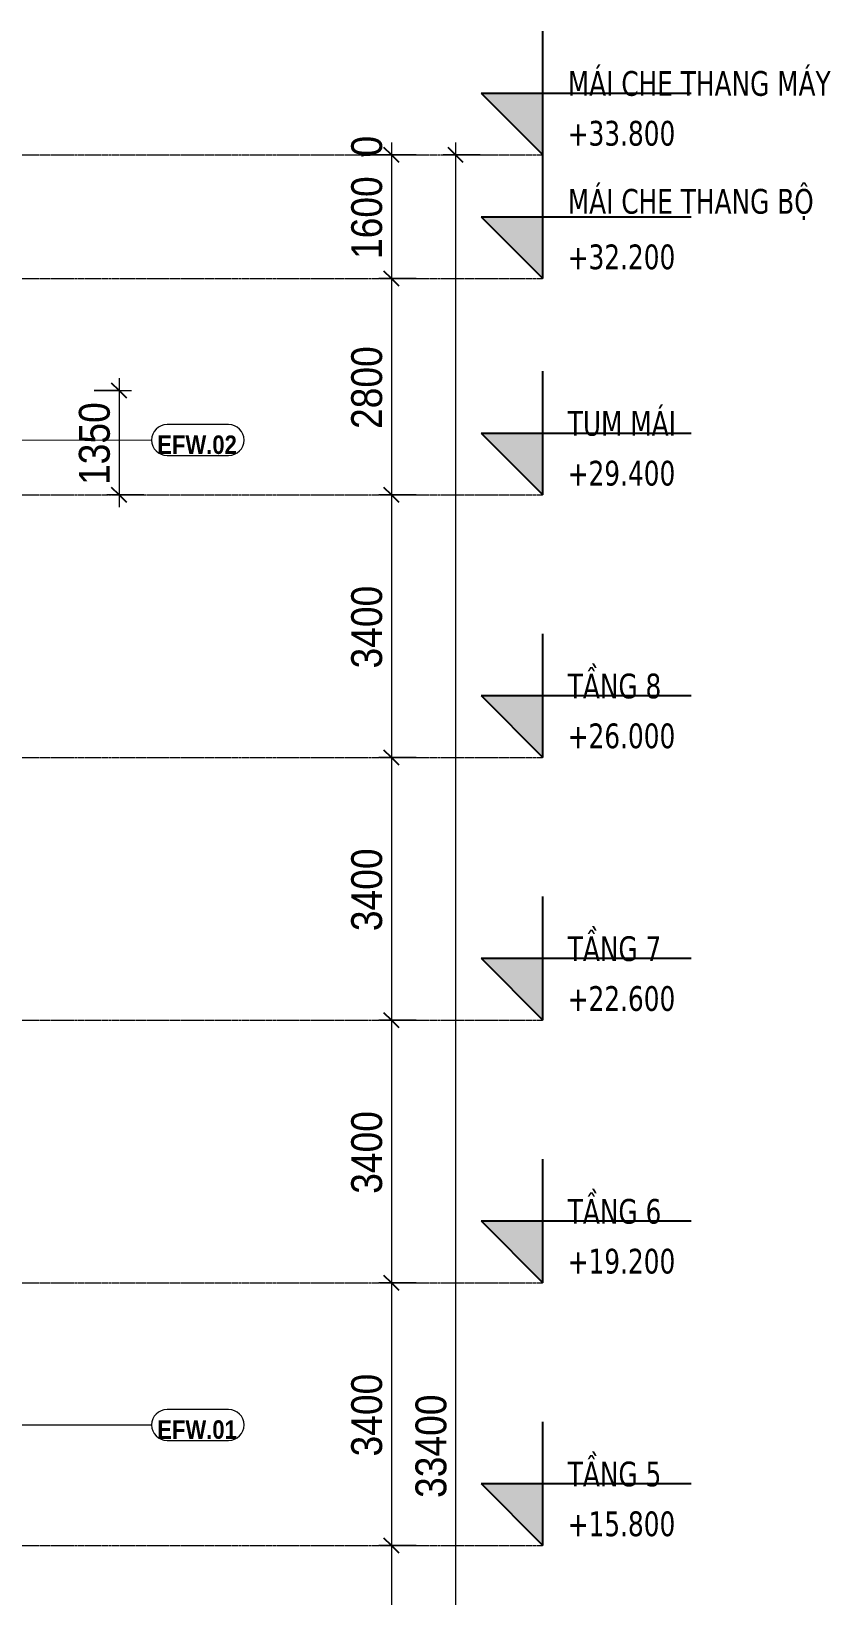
# Model space of a CAD drawing. Header units: millimetres. Extents: x -134153 to 99383, y -5233 to 35400.
# Drawn here: x 89035 to 99383, y 15149 to 35400 of the extents above; entities that cross this region are included whole.
import ezdxf

# ---------------------------------------------------------------- set-up
doc = ezdxf.new("R2010")
doc.units = ezdxf.units.MM
doc.linetypes.add('Centre', pattern=[31.75, 6.35, -4.7625, 15.875, -4.7625])
for name, color, linetype, lineweight in [('A-ANNO-DIMS', 211, 'Continuous', 9), ('A-ANNO-DIMS-160', 211, 'Continuous', 9), ('A-FLOR-LEVL', 51, 'Continuous', 9), ('A-FLOR-LEVL-1', 51, 'Continuous', 25), ('A-FLOR-LEVL-2', 51, 'Centre', 9), ('A-WALL-IDEN', 211, 'Continuous', 9)]:
    doc.layers.add(name, color=color, linetype=linetype, lineweight=lineweight)
doc.styles.add('Arial_B', font='arialbd_0.ttf', dxfattribs={"width": 0.85, "height": 240})
doc.styles.add('Tahoma_B', font='tahomabd_0.ttf', dxfattribs={"width": 0.85, "height": 320})
doc.styles.add('UTM Avo', font='UTM Avo.ttf', dxfattribs={"width": 0.9, "height": 400})
doc.dimstyles.new('1_Dim_chi_tiet_2_5', dxfattribs={"dimscale": 304.8, "dimtxt": 399.720379, "dimasz": 0.629921, "dimexe": 0.524934, "dimexo": 0.0625, "dimgap": 0.052493, "dimtad": 1, "dimdec": 0, "dimrnd": 5, "dimzin": 0, "dimdsep": 46, "dimtxsty": 'UTM Avo', "dimblk1": 'OBLIQUE', "dimblk2": 'OBLIQUE', "dimsah": 1, "dimcen": 0.09, "dimdle": 0.524934, "dimazin": 0, "dimtfac": 1, "dimtdec": 4, "dimtix": 1, "dimtmove": 0, "dimatfit": 3, "dimfxl": 1.049869, "dimfxlon": 1, "dimtvp": 1, "dimtolj": 1, "dimtzin": 0, "dimarcsym": 2})
doc.dimstyles.new('1_Dim_chi_tiet_2_5_1', dxfattribs={"dimscale": 304.8, "dimtxt": 399.720379, "dimasz": 0.629921, "dimexe": 0.524934, "dimexo": 0.0625, "dimgap": 0.052493, "dimtad": 1, "dimdec": 0, "dimrnd": 5, "dimzin": 0, "dimdsep": 46, "dimtxsty": 'UTM Avo', "dimblk1": 'OBLIQUE', "dimblk2": 'OBLIQUE', "dimsah": 1, "dimcen": 0.09, "dimdle": 0.524934, "dimazin": 0, "dimtfac": 1, "dimtdec": 4, "dimtix": 1, "dimtmove": 1, "dimatfit": 3, "dimfxl": 1.049869, "dimfxlon": 1, "dimtvp": 1, "dimtolj": 1, "dimtzin": 0, "dimarcsym": 2})

# ---------------------------------------------------------------- blocks, each defined once
blk = doc.blocks.new('Level - CAO ĐỘ LEVEL-350587-TKCS_MẶT ĐỨNG HƯỚNG NAM')
at = {"layer": 'A-FLOR-LEVL'}
blk.add_hatch(color=256, dxfattribs=at).paths.add_polyline_path([(134152.564287, 3000), (134152.564287, 2200), (133352.564287, 3000)])
at = {"layer": 'A-FLOR-LEVL-1'}
for p, q in [((134152.564287, 2200), (134152.564287, 3800)), ((133352.564287, 3000), (134152.564287, 2200)), ((133352.564287, 3000), (136072.564287, 3000))]:
    blk.add_line(p, q, dxfattribs=at)
blk = doc.blocks.new('CTL_WALL TAG NO MARK - 10-2062273-TKCS_MẶT ĐỨNG HƯỚNG NAM')
at = {"layer": 'A-WALL-IDEN'}
for p, q in [((31780, 30252), (30983, 30252)), ((30983, 29852), (31780, 29852))]:
    blk.add_line(p, q, dxfattribs=at)
for centre, start, end in [((30983, 30052), 90, 270), ((31780, 30052), 270, 90)]:
    blk.add_arc(centre, 200, start, end, dxfattribs=at)
blk = doc.blocks.new('DIMBLOCK75-TKCS_MẶT ĐỨNG HƯỚNG NAM')
at = {"layer": 'A-ANNO-DIMS-160', "lineweight": 25}
for p, q in [((90171, 30750), (90075, 30846)), ((90171, 30750), (90267, 30654)), ((90171, 29400), (90075, 29496)), ((90171, 29400), (90267, 29304))]:
    blk.add_line(p, q, dxfattribs=at)
at = {"layer": 'A-ANNO-DIMS-160'}
for p, q in [((90171, 30910), (90171, 29240)), ((89851, 30750), (90331, 30750)), ((90171, 30750), (89851, 30750)), ((90491, 29400), (90011, 29400)), ((90171, 29400), (90491, 29400))]:
    blk.add_line(p, q, dxfattribs=at)
at = {"layer": 'A-ANNO-DIMS-160', "color": 0, "insert": (89651, 29527), "char_height": 400, "width": 1314.64, "attachment_point": 1, "rotation": 90, "line_spacing_factor": 1.110334, "style": 'UTM Avo'}
blk.add_mtext('1350', dxfattribs=at)
blk = doc.blocks.new('_Oblique')
at = {"color": 0, "linetype": 'ByBlock', "lineweight": -2}
blk.add_line((-0.5, -0.5), (0.5, 0.5), dxfattribs=at)
blk = doc.blocks.new('DIMBLOCK76-TKCS_MẶT ĐỨNG HƯỚNG NAM')
at = {"layer": 'A-ANNO-DIMS-160', "lineweight": 25}
for q in [(93600, 33896), (93600, 33896), (93792, 33704), (93792, 33704)]:
    blk.add_line((93696, 33800), q, dxfattribs=at)
at = {"layer": 'A-ANNO-DIMS-160'}
for p, q in [((93696, 33960), (93696, 33800)), ((93376, 33800), (93856, 33800)), ((93696, 33800), (93376, 33800)), ((94016, 33800), (93536, 33800)), ((93696, 33800), (94016, 33800))]:
    blk.add_line(p, q, dxfattribs=at)
blk.add_ellipse((93696, 33779), major_axis=(386, 0), ratio=0.054563, start_param=1.570796, end_param=3.141593, dxfattribs=at)
at = {"layer": 'A-ANNO-DIMS-160', "color": 0, "insert": (93176, 33779), "char_height": 400, "width": 328.66, "attachment_point": 1, "rotation": 90, "line_spacing_factor": 1.110334, "style": 'UTM Avo'}
blk.add_mtext('0', dxfattribs=at)
blk = doc.blocks.new('DIMBLOCK77-TKCS_MẶT ĐỨNG HƯỚNG NAM')
at = {"layer": 'A-ANNO-DIMS-160', "lineweight": 25}
for p, q in [((93696, 33800), (93600, 33896)), ((93696, 33800), (93792, 33704)), ((93696, 32200), (93600, 32296)), ((93696, 32200), (93792, 32104))]:
    blk.add_line(p, q, dxfattribs=at)
at = {"layer": 'A-ANNO-DIMS-160'}
for p, q in [((93376, 33800), (93856, 33800)), ((93696, 33800), (93376, 33800)), ((93696, 33800), (93696, 32200)), ((94016, 32200), (93536, 32200)), ((93696, 32200), (94016, 32200))]:
    blk.add_line(p, q, dxfattribs=at)
at = {"layer": 'A-ANNO-DIMS-160', "color": 0, "insert": (93176, 32452), "char_height": 400, "width": 1314.64, "attachment_point": 1, "rotation": 90, "line_spacing_factor": 1.110334, "style": 'UTM Avo'}
blk.add_mtext('1600', dxfattribs=at)
blk = doc.blocks.new('DIMBLOCK78-TKCS_MẶT ĐỨNG HƯỚNG NAM')
at = {"layer": 'A-ANNO-DIMS-160'}
for p, q in [((94016, 32200), (93536, 32200)), ((93696, 32200), (93696, 29400)), ((93696, 32200), (94016, 32200)), ((94016, 29400), (93536, 29400)), ((93696, 29400), (94016, 29400))]:
    blk.add_line(p, q, dxfattribs=at)
at = {"layer": 'A-ANNO-DIMS-160', "lineweight": 25}
for p, q in [((93696, 32200), (93600, 32296)), ((93696, 32200), (93792, 32104)), ((93696, 29400), (93600, 29496)), ((93696, 29400), (93792, 29304))]:
    blk.add_line(p, q, dxfattribs=at)
at = {"layer": 'A-ANNO-DIMS-160', "color": 0, "insert": (93176, 30252), "char_height": 400, "width": 1314.64, "attachment_point": 1, "rotation": 90, "line_spacing_factor": 1.110334, "style": 'UTM Avo'}
blk.add_mtext('2800', dxfattribs=at)
blk = doc.blocks.new('DIMBLOCK79-TKCS_MẶT ĐỨNG HƯỚNG NAM')
at = {"layer": 'A-ANNO-DIMS-160'}
for p, q in [((94016, 29400), (93536, 29400)), ((93696, 29400), (93696, 26000)), ((93696, 29400), (94016, 29400)), ((94016, 26000), (93536, 26000)), ((93696, 26000), (94016, 26000))]:
    blk.add_line(p, q, dxfattribs=at)
at = {"layer": 'A-ANNO-DIMS-160', "lineweight": 25}
for p, q in [((93696, 29400), (93600, 29496)), ((93696, 29400), (93792, 29304)), ((93696, 26000), (93600, 26096)), ((93696, 26000), (93792, 25904))]:
    blk.add_line(p, q, dxfattribs=at)
at = {"layer": 'A-ANNO-DIMS-160', "color": 0, "insert": (93176, 27152), "char_height": 400, "width": 1314.64, "attachment_point": 1, "rotation": 90, "line_spacing_factor": 1.110334, "style": 'UTM Avo'}
blk.add_mtext('3400', dxfattribs=at)
blk = doc.blocks.new('DIMBLOCK80-TKCS_MẶT ĐỨNG HƯỚNG NAM')
at = {"layer": 'A-ANNO-DIMS-160'}
for p, q in [((94016, 26000), (93536, 26000)), ((93696, 26000), (93696, 22600)), ((93696, 26000), (94016, 26000)), ((94016, 22600), (93536, 22600)), ((93696, 22600), (94016, 22600))]:
    blk.add_line(p, q, dxfattribs=at)
at = {"layer": 'A-ANNO-DIMS-160', "lineweight": 25}
for p, q in [((93696, 26000), (93600, 26096)), ((93696, 26000), (93792, 25904)), ((93696, 22600), (93600, 22696)), ((93696, 22600), (93792, 22504))]:
    blk.add_line(p, q, dxfattribs=at)
at = {"layer": 'A-ANNO-DIMS-160', "color": 0, "insert": (93176, 23752), "char_height": 400, "width": 1314.64, "attachment_point": 1, "rotation": 90, "line_spacing_factor": 1.110334, "style": 'UTM Avo'}
blk.add_mtext('3400', dxfattribs=at)
blk = doc.blocks.new('DIMBLOCK81-TKCS_MẶT ĐỨNG HƯỚNG NAM')
at = {"layer": 'A-ANNO-DIMS-160', "lineweight": 25}
for p, q in [((93696, 22600), (93600, 22696)), ((93696, 22600), (93792, 22504)), ((93696, 19200), (93600, 19296)), ((93696, 19200), (93792, 19104))]:
    blk.add_line(p, q, dxfattribs=at)
at = {"layer": 'A-ANNO-DIMS-160'}
for p, q in [((94016, 22600), (93536, 22600)), ((93696, 22600), (93696, 19200)), ((93696, 22600), (94016, 22600)), ((94016, 19200), (93536, 19200)), ((93696, 19200), (94016, 19200))]:
    blk.add_line(p, q, dxfattribs=at)
at = {"layer": 'A-ANNO-DIMS-160', "color": 0, "insert": (93176, 20352), "char_height": 400, "width": 1314.64, "attachment_point": 1, "rotation": 90, "line_spacing_factor": 1.110334, "style": 'UTM Avo'}
blk.add_mtext('3400', dxfattribs=at)
blk = doc.blocks.new('DIMBLOCK82-TKCS_MẶT ĐỨNG HƯỚNG NAM')
at = {"layer": 'A-ANNO-DIMS-160', "lineweight": 25}
for p, q in [((93696, 19200), (93600, 19296)), ((93696, 19200), (93792, 19104)), ((93696, 15800), (93600, 15896)), ((93696, 15800), (93792, 15704))]:
    blk.add_line(p, q, dxfattribs=at)
at = {"layer": 'A-ANNO-DIMS-160'}
for p, q in [((94016, 19200), (93536, 19200)), ((93696, 19200), (93696, 15800)), ((93696, 19200), (94016, 19200)), ((94016, 15800), (93536, 15800)), ((93696, 15800), (94016, 15800))]:
    blk.add_line(p, q, dxfattribs=at)
at = {"layer": 'A-ANNO-DIMS-160', "color": 0, "insert": (93176, 16952), "char_height": 400, "width": 1314.64, "attachment_point": 1, "rotation": 90, "line_spacing_factor": 1.110334, "style": 'UTM Avo'}
blk.add_mtext('3400', dxfattribs=at)
blk = doc.blocks.new('DIMBLOCK83-TKCS_MẶT ĐỨNG HƯỚNG NAM')
at = {"layer": 'A-ANNO-DIMS-160'}
for p, q in [((94016, 15800), (93536, 15800)), ((93696, 15800), (93696, 12400)), ((93696, 15800), (94016, 15800)), ((94016, 12400), (93536, 12400)), ((93696, 12400), (94016, 12400))]:
    blk.add_line(p, q, dxfattribs=at)
at = {"layer": 'A-ANNO-DIMS-160', "lineweight": 25}
for p, q in [((93696, 15800), (93600, 15896)), ((93696, 15800), (93792, 15704)), ((93696, 12400), (93600, 12496)), ((93696, 12400), (93792, 12304))]:
    blk.add_line(p, q, dxfattribs=at)
at = {"layer": 'A-ANNO-DIMS-160', "color": 0, "insert": (93176, 13552), "char_height": 400, "width": 1314.64, "attachment_point": 1, "rotation": 90, "line_spacing_factor": 1.110334, "style": 'UTM Avo'}
blk.add_mtext('3400', dxfattribs=at)
blk = doc.blocks.new('DIMBLOCK88-TKCS_MẶT ĐỨNG HƯỚNG NAM')
at = {"layer": 'A-ANNO-DIMS-160', "lineweight": 25}
for p, q in [((94527, 33800), (94431, 33896)), ((94527, 33800), (94623, 33704)), ((94527, 400), (94431, 496)), ((94527, 400), (94623, 304))]:
    blk.add_line(p, q, dxfattribs=at)
at = {"layer": 'A-ANNO-DIMS-160'}
for p, q in [((94527, 33960), (94527, 240)), ((94847, 33800), (94367, 33800)), ((94527, 33800), (94847, 33800)), ((94847, 400), (94367, 400)), ((94527, 400), (94847, 400))]:
    blk.add_line(p, q, dxfattribs=at)
at = {"layer": 'A-ANNO-DIMS-160', "color": 0, "insert": (94008, 16415), "char_height": 400, "width": 1643.29, "attachment_point": 1, "rotation": 90, "line_spacing_factor": 1.110334, "style": 'UTM Avo'}
blk.add_mtext('33400', dxfattribs=at)

msp = doc.modelspace()

# ---------------------------------------------------------------- linework, layer by layer
at = {"layer": 'A-FLOR-LEVL-2'}
for p, q in [((-12769.4, 33800), (95658.9, 33800)), ((-12769.4, 32200), (95658.9, 32200)), ((-12769.4, 29400), (95658.9, 29400)), ((-12769.4, 26000), (95658.9, 26000)), ((-12769.4, 22600), (95658.9, 22600)), ((-12769.4, 19200), (95658.9, 19200)), ((-12769.4, 15800), (95658.9, 15800))]:
    msp.add_line(p, q, dxfattribs=at)
at = {"layer": 'A-WALL-IDEN'}
for p, q in [((88306.3, 30110.2), (90592.3, 30108.7)), ((88427.1, 17360), (90592.3, 17360))]:
    msp.add_line(p, q, dxfattribs=at)

# ---------------------------------------------------------------- block references
at = {"layer": 'A-FLOR-LEVL-1'}
for p in [(-38493.7, 31600), (-38493.7, 30000), (-38493.7, 27200), (-38493.7, 23800), (-38493.7, 20400), (-38493.7, 17000), (-38493.7, 13600)]:
    msp.add_blockref('Level - CAO ĐỘ LEVEL-350587-TKCS_MẶT ĐỨNG HƯỚNG NAM', p, dxfattribs=at)
at = {"layer": 'A-WALL-IDEN'}
for p in [(59809.7, 56.6), (59809.7, -12692.1)]:
    msp.add_blockref('CTL_WALL TAG NO MARK - 10-2062273-TKCS_MẶT ĐỨNG HƯỚNG NAM', p, dxfattribs=at)

# ---------------------------------------------------------------- texts
at = {"layer": 'A-FLOR-LEVL', "char_height": 320, "line_spacing_factor": 0.996129, "style": 'Tahoma_B'}
for s, insert, width, attachment_point in [('\\pt1632,3264,4896,6528,8160,9792,11424,13056,14688,16320,17952,19584,21216,22848,24480,26112,27744,29376,31008,32640,34272,35904,37536,39168,40800,42432,44064,45696,47328,48960,50592,52224;MÁI CHE THANG MÁY', (95979.7, 34558.9), 4183.36, 7), ('\\pt680,1360,2040,2720,3400,4080,4760,5440,6120,6800,7480,8160,8840,9520,10200,10880,11560,12240,12920,13600,14280,14960,15640,16320,17000,17680,18360,19040,19720,20400,21080,21760;+33.800', (95979.7, 34240.1), 1655.12, 1), ('\\pt1632,3264,4896,6528,8160,9792,11424,13056,14688,16320,17952,19584,21216,22848,24480,26112,27744,29376,31008,32640,34272,35904,37536,39168,40800,42432,44064,45696,47328,48960,50592,52224;MÁI CHE THANG BỘ', (95979.7, 32958.9), 3886.88, 7), ('\\pt680,1360,2040,2720,3400,4080,4760,5440,6120,6800,7480,8160,8840,9520,10200,10880,11560,12240,12920,13600,14280,14960,15640,16320,17000,17680,18360,19040,19720,20400,21080,21760;+32.200', (95979.7, 32640.1), 1655.12, 1), ('\\pt1632,3264,4896,6528,8160,9792,11424,13056,14688,16320,17952,19584,21216,22848,24480,26112,27744,29376,31008,32640,34272,35904,37536,39168,40800,42432,44064,45696,47328,48960,50592,52224;TUM MÁI', (95979.7, 30158.9), 1781.6, 7), ('\\pt680,1360,2040,2720,3400,4080,4760,5440,6120,6800,7480,8160,8840,9520,10200,10880,11560,12240,12920,13600,14280,14960,15640,16320,17000,17680,18360,19040,19720,20400,21080,21760;+29.400', (95979.7, 29840.1), 1655.12, 1), ('\\pt1632,3264,4896,6528,8160,9792,11424,13056,14688,16320,17952,19584,21216,22848,24480,26112,27744,29376,31008,32640,34272,35904,37536,39168,40800,42432,44064,45696,47328,48960,50592,52224;TẦNG 8', (95979.7, 26758.9), 1448.4, 7), ('\\pt680,1360,2040,2720,3400,4080,4760,5440,6120,6800,7480,8160,8840,9520,10200,10880,11560,12240,12920,13600,14280,14960,15640,16320,17000,17680,18360,19040,19720,20400,21080,21760;+26.000', (95979.7, 26440.1), 1655.12, 1), ('\\pt1632,3264,4896,6528,8160,9792,11424,13056,14688,16320,17952,19584,21216,22848,24480,26112,27744,29376,31008,32640,34272,35904,37536,39168,40800,42432,44064,45696,47328,48960,50592,52224;TẦNG 7', (95979.7, 23358.9), 1448.4, 7), ('\\pt680,1360,2040,2720,3400,4080,4760,5440,6120,6800,7480,8160,8840,9520,10200,10880,11560,12240,12920,13600,14280,14960,15640,16320,17000,17680,18360,19040,19720,20400,21080,21760;+22.600', (95979.7, 23040.1), 1655.12, 1), ('\\pt1632,3264,4896,6528,8160,9792,11424,13056,14688,16320,17952,19584,21216,22848,24480,26112,27744,29376,31008,32640,34272,35904,37536,39168,40800,42432,44064,45696,47328,48960,50592,52224;TẦNG 6', (95979.7, 19958.9), 1448.4, 7), ('\\pt680,1360,2040,2720,3400,4080,4760,5440,6120,6800,7480,8160,8840,9520,10200,10880,11560,12240,12920,13600,14280,14960,15640,16320,17000,17680,18360,19040,19720,20400,21080,21760;+19.200', (95979.7, 19640.1), 1655.12, 1), ('\\pt1632,3264,4896,6528,8160,9792,11424,13056,14688,16320,17952,19584,21216,22848,24480,26112,27744,29376,31008,32640,34272,35904,37536,39168,40800,42432,44064,45696,47328,48960,50592,52224;TẦNG 5', (95979.7, 16558.9), 1448.4, 7), ('\\pt680,1360,2040,2720,3400,4080,4760,5440,6120,6800,7480,8160,8840,9520,10200,10880,11560,12240,12920,13600,14280,14960,15640,16320,17000,17680,18360,19040,19720,20400,21080,21760;+15.800', (95979.7, 16240.1), 1655.12, 1)]:
    msp.add_mtext(s, dxfattribs=dict(at, insert=insert, width=width, attachment_point=attachment_point))
at = {"layer": 'A-WALL-IDEN', "char_height": 240, "width": 1062.16, "attachment_point": 5, "line_spacing_factor": 0.936439, "style": 'Arial_B'}
for s, insert in [('\\pt6.7992,13.6008,20.4,27.1992,34.0008,40.8,47.5992,54.4008,61.2,67.9992,74.8008,81.6,88.3992,95.2008,102,108.7992,115.6008,122.4,129.1992,136.0008,142.8,149.5992,156.4008,163.2,169.9992,176.8008,183.6,190.3992,197.2008,204,210.7992,217.6008;EFW.02', (91181.1, 30046.8)), ('\\pt6.7992,13.6008,20.4,27.1992,34.0008,40.8,47.5992,54.4008,61.2,67.9992,74.8008,81.6,88.3992,95.2008,102,108.7992,115.6008,122.4,129.1992,136.0008,142.8,149.5992,156.4008,163.2,169.9992,176.8008,183.6,190.3992,197.2008,204,210.7992,217.6008;EFW.01', (91181.1, 17298.1))]:
    msp.add_mtext(s, dxfattribs=dict(at, insert=insert))

# ---------------------------------------------------------------- dimensions: what is measured, and where the dimension line sits
at = {"layer": 'A-ANNO-DIMS'}
dim = msp.add_linear_dim(base=(93375.6, 33800), p1=(94015.6, 33800), p2=(93375.6, 33800), dimstyle='1_Dim_chi_tiet_2_5_1', override={"dimpost": '<>', "dimfxl": 640}, dxfattribs=at)
dim.commit()
dim.dimension.update_dxf_attribs({"geometry": 'DIMBLOCK76-TKCS_MẶT ĐỨNG HƯỚNG NAM', "text_midpoint": (93442.6, 33943.3), "dimtype": 160, "text_rotation": 90})
for base, p1, p2, override, picture, middle in [((93695.6, 32200), (93375.6, 33800), (94015.6, 32200), {"dimpost": '<>', "dimfxl": 1723.252738}, 'DIMBLOCK77-TKCS_MẶT ĐỨNG HƯỚNG NAM', (93472.6, 33000)), ((94527.3, 400), (94847.3, 33800), (94847.3, 400), {"dimpost": '<>', "dimfxl": 33400}, 'DIMBLOCK88-TKCS_MẶT ĐỨNG HƯỚNG NAM', (94304.3, 17100)), ((93695.6, 29400), (94015.6, 32200), (94015.6, 29400), {"dimpost": '<>', "dimfxl": 2800}, 'DIMBLOCK78-TKCS_MẶT ĐỨNG HƯỚNG NAM', (93472.6, 30800)), ((90170.8, 29400), (89850.8, 30750), (90490.8, 29400), {"dimpost": '<>', "dimfxl": 1494.021419}, 'DIMBLOCK75-TKCS_MẶT ĐỨNG HƯỚNG NAM', (89947.8, 30075)), ((93695.6, 26000), (94015.6, 29400), (94015.6, 26000), {"dimpost": '<>', "dimfxl": 3400}, 'DIMBLOCK79-TKCS_MẶT ĐỨNG HƯỚNG NAM', (93472.6, 27700)), ((93695.6, 22600), (94015.6, 26000), (94015.6, 22600), {"dimpost": '<>', "dimfxl": 3400}, 'DIMBLOCK80-TKCS_MẶT ĐỨNG HƯỚNG NAM', (93472.6, 24300)), ((93695.6, 19200), (94015.6, 22600), (94015.6, 19200), {"dimpost": '<>', "dimfxl": 3400}, 'DIMBLOCK81-TKCS_MẶT ĐỨNG HƯỚNG NAM', (93472.6, 20900)), ((93695.6, 15800), (94015.6, 19200), (94015.6, 15800), {"dimpost": '<>', "dimfxl": 3400}, 'DIMBLOCK82-TKCS_MẶT ĐỨNG HƯỚNG NAM', (93472.6, 17500)), ((93695.6, 12400), (94015.6, 15800), (94015.6, 12400), {"dimpost": '<>', "dimfxl": 3400}, 'DIMBLOCK83-TKCS_MẶT ĐỨNG HƯỚNG NAM', (93472.6, 14100))]:
    dim = msp.add_linear_dim(base=base, p1=p1, p2=p2, angle=90, dimstyle='1_Dim_chi_tiet_2_5', override=override, dxfattribs=at)
    dim.commit()
    dim.dimension.update_dxf_attribs({"geometry": picture, "text_midpoint": middle})

doc.saveas('drawing.dxf')
